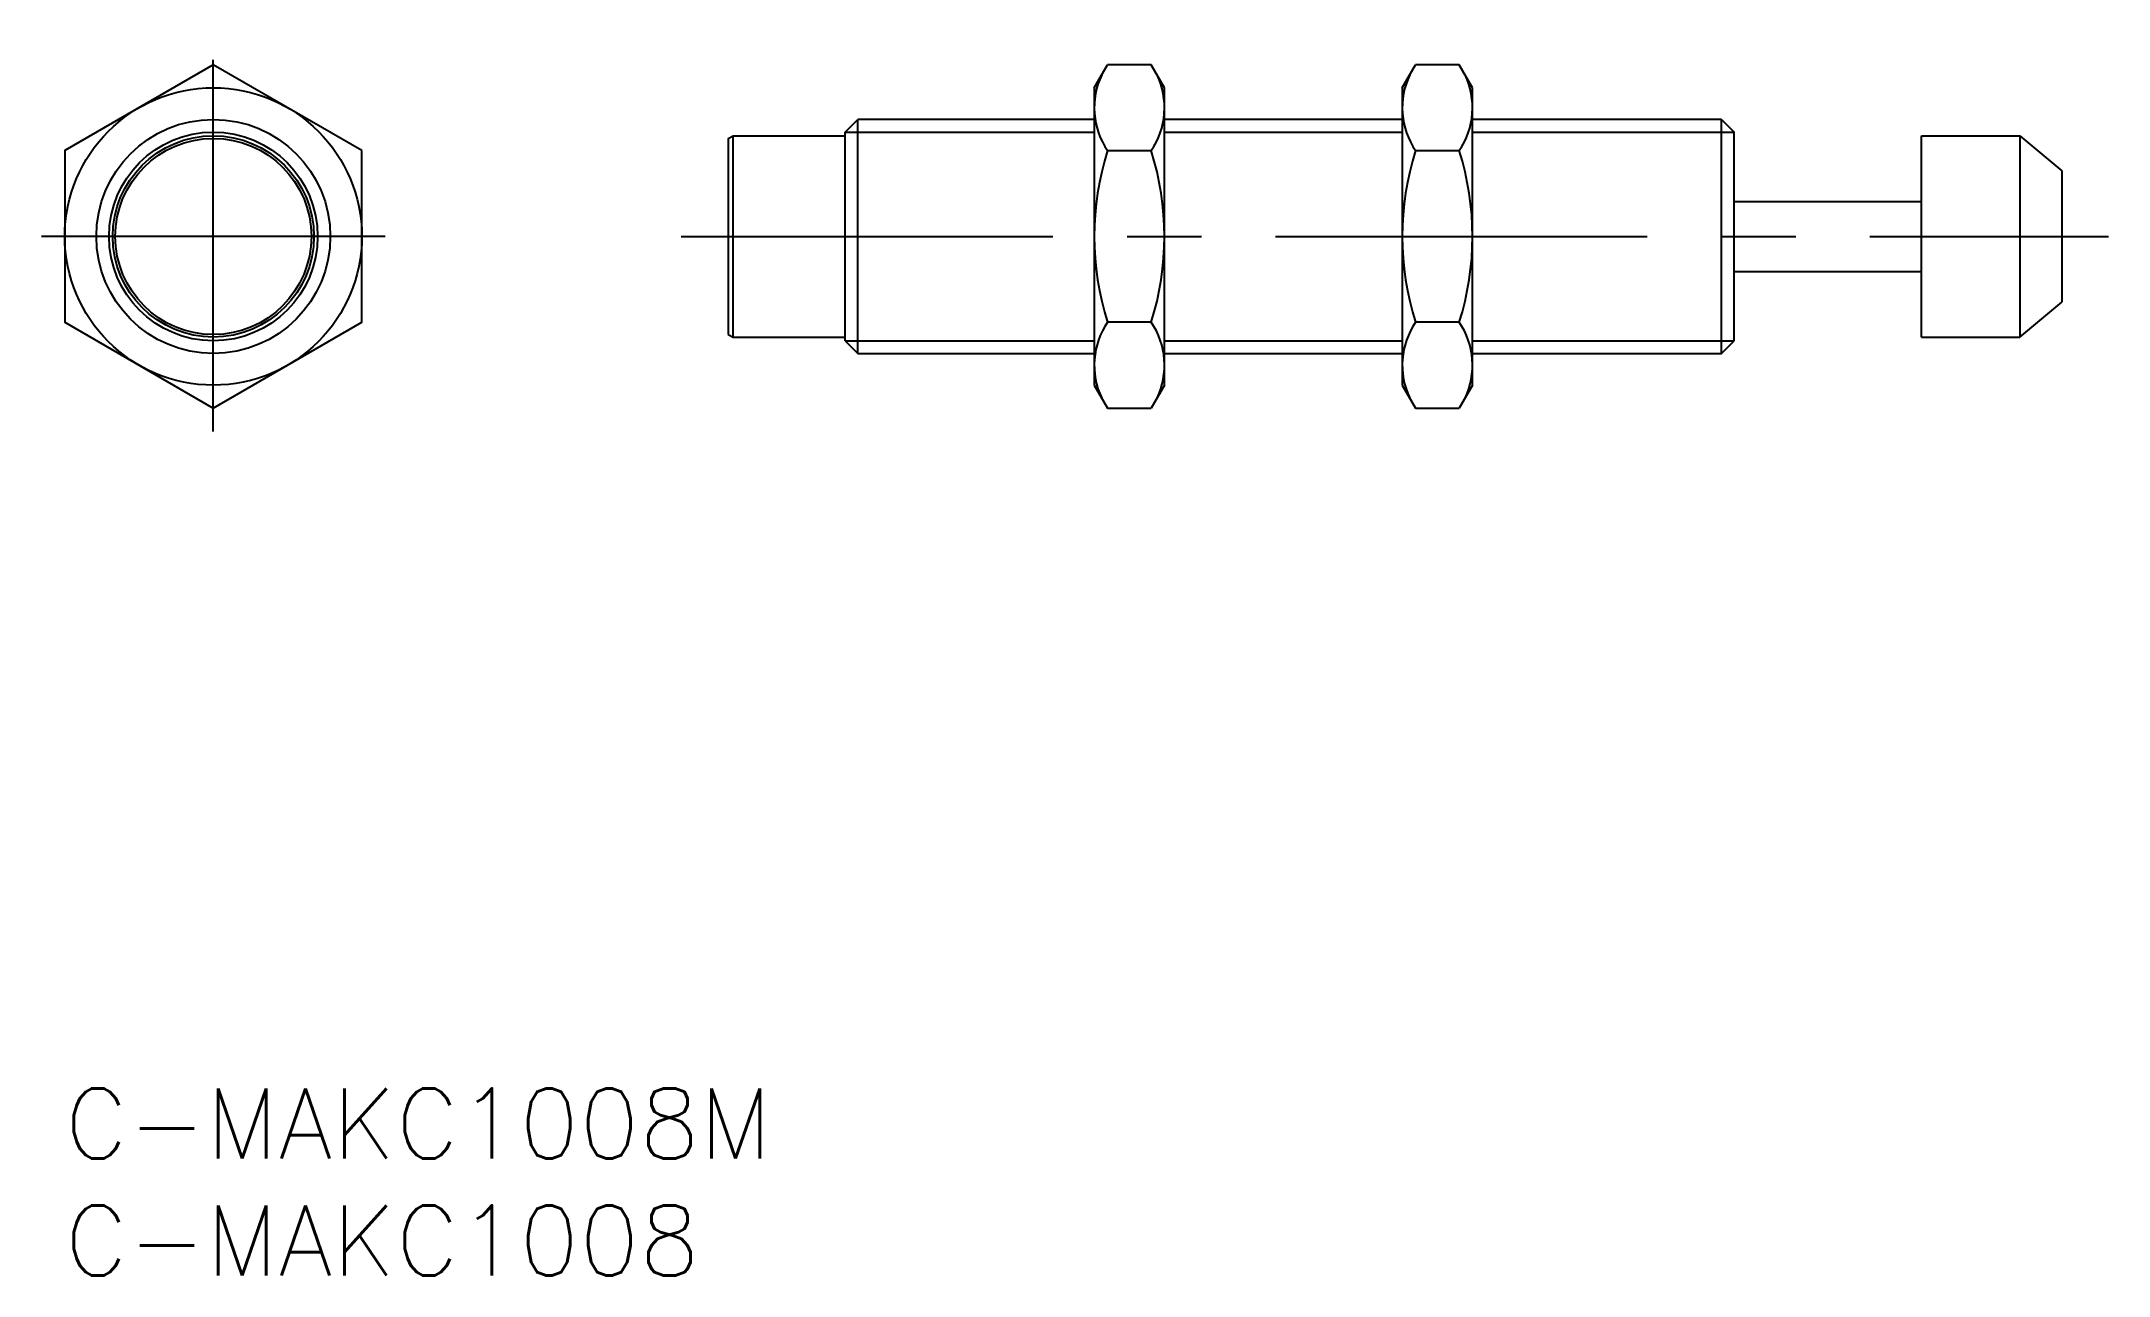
# Model space of a CAD drawing. Extents: x -1 to 87.3, y -8 to 44.7.
import ezdxf

# ---------------------------------------------------------------- set-up
doc = ezdxf.new("R2010")
doc.units = 0
doc.header["$LTSCALE"] = 0.5
doc.linetypes.add('CENTER', pattern=[50.8, 31.75, -6.35, 6.35, -6.35])
doc.layers.get('0').update_dxf_attribs({"linetype": 'CONTINUOUS'})
doc.layers.add('CENTER', color=1, linetype='CENTER')
doc.styles.get("Standard").update_dxf_attribs({"font": 'txt.shx', "height": 3, "bigfont": 'bigfont.shx'})

# ---------------------------------------------------------------- blocks, each defined once
blk = doc.blocks.new('*U21')
at = {"color": 7, "linetype": 'CONTINUOUS'}
blk.add_text('C-MAKC1008M', height=3, dxfattribs=at).set_placement((0, -3))
blk = doc.blocks.new('*U22')
at = {"color": 7, "linetype": 'CONTINUOUS'}
blk.add_text('C-MAKC1008', height=3, dxfattribs=at).set_placement((0, -8))

msp = doc.modelspace()

# ---------------------------------------------------------------- linework, layer by layer
at = {"color": 7, "linetype": 'CONTINUOUS'}
for p, q in [((43.999, 42.736, 0.089), (44.566, 43.719, 0.089)), ((46.431, 43.719, 0.089), (44.566, 43.719, 0.089)), ((46.999, 42.736, 0.089), (46.431, 43.719, 0.089)), ((57.163, 42.736, 0.089), (57.73, 43.719, 0.089)), ((59.596, 43.719, 0.089), (57.73, 43.719, 0.089)), ((60.163, 42.736, 0.089), (59.596, 43.719, 0.089)), ((43.999, 42.736, 0.089), (43.999, 30.036, 0.089)), ((46.999, 30.036, 0.089), (46.999, 42.736, 0.089)), ((57.163, 42.736, 0.089), (57.163, 30.036, 0.089)), ((60.163, 30.036, 0.089), (60.163, 42.736, 0.089)), ((28.35, 40.576, 0.365), (28.569, 40.686, 0.365)), ((28.569, 40.686, 0.365), (33.35, 40.686, -0.228)), ((28.569, 32.086, 0.401), (28.569, 40.686, 0.365)), ((33.35, 40.845, -0.238), (33.891, 41.386, -0.272)), ((33.35, 31.928, 0.33), (33.35, 40.845, -0.238)), ((33.891, 31.386, 0.365), (33.891, 41.386, -0.272)), ((43.999, 41.386, -0.1), (33.891, 41.386, -0.272)), ((57.163, 41.386, 0.123), (46.999, 41.386, -0.049)), ((70.808, 41.386, 0.356), (60.163, 41.386, 0.175)), ((70.808, 31.386, 0.365), (70.808, 41.386, 0.365)), ((70.808, 41.386, 0.365), (71.35, 40.845, 0.365)), ((71.35, 31.928, 0.365), (71.35, 40.845, 0.365)), ((79.35, 40.686, 0.365), (83.55, 40.686, 0.365)), ((79.35, 32.086, 0.365), (79.35, 40.686, 0.365)), ((83.55, 40.686, 0.365), (85.35, 39.186, 0.365)), ((83.55, 40.686, 0.365), (83.55, 32.086, 0.365)), ((28.35, 40.576, -0.221), (28.35, 32.196, 0.401)), ((44.566, 40.053, 0.089), (46.431, 40.053, 0.089)), ((57.73, 40.053, 0.089), (59.596, 40.053, 0.089)), ((85.35, 39.186, 0.365), (85.35, 33.586, 0.365)), ((71.35, 37.886, 0.162), (79.35, 37.886, 0.398)), ((71.35, 34.886, 0.365), (79.35, 34.886, 0.365)), ((83.55, 32.086, 0.365), (85.35, 33.586, 0.365)), ((46.431, 32.72, 0.089), (44.566, 32.72, 0.089)), ((59.596, 32.72, 0.089), (57.73, 32.72, 0.089)), ((28.35, 32.196, 0.401), (28.569, 32.086, 0.401)), ((28.569, 32.086, 0.365), (33.35, 32.086, 0.32)), ((33.35, 31.928, 0.33), (33.891, 31.386, 0.365)), ((70.808, 31.386, 0.365), (71.35, 31.928, 0.365)), ((79.35, 32.086, 0.365), (83.55, 32.086, 0.365)), ((33.891, 31.386, 0.365), (43.999, 31.386, 0.365)), ((46.999, 31.386, 0.365), (57.163, 31.386, 0.365)), ((60.163, 31.386, 0.365), (70.808, 31.386, 0.365)), ((43.999, 30.036, 0.089), (44.566, 29.054, 0.089)), ((46.999, 30.036, 0.089), (46.431, 29.054, 0.089)), ((57.163, 30.036, 0.089), (57.73, 29.054, 0.089)), ((60.163, 30.036, 0.089), (59.596, 29.054, 0.089)), ((44.566, 29.054, 0.089), (46.431, 29.054, 0.089)), ((57.73, 29.054, 0.089), (59.596, 29.054, 0.089))]:
    msp.add_line(p, q, dxfattribs=at)
at = {"color": 3, "linetype": 'CONTINUOUS'}
for p, q in [((33.35, 40.845, -0.238), (43.999, 40.845, -0.069)), ((46.999, 40.845, -0.021), (57.163, 40.845, 0.14)), ((60.163, 40.845, 0.187), (71.35, 40.845, 0.365)), ((33.35, 31.928, 0.33), (43.999, 31.928, 0.34)), ((46.999, 31.928, 0.343), (57.163, 31.928, 0.352)), ((60.163, 31.928, 0.355), (71.35, 31.928, 0.365))]:
    msp.add_line(p, q, dxfattribs=at)
at = {"color": 7, "linetype": 'CONTINUOUS'}
msp.add_lwpolyline([(12.7, 40.053), (6.35, 43.719), (0, 40.053), (0, 32.72), (6.35, 29.054), (12.7, 32.72)], close=True, dxfattribs=at)
for radius in [6.35, 5, 4.3, 4.19]:
    msp.add_circle((6.35, 36.386), radius, dxfattribs=at)
at = {"color": 3, "linetype": 'CONTINUOUS'}
msp.add_circle((6.35, 36.386), 4.458, dxfattribs=at)
at = {"color": 7, "linetype": 'CONTINUOUS'}
for centre, radius, start, end in [((47.244, 41.886, 0.089), 3.246, 154.38425, 214.38425), ((43.753, 41.886, 0.089), 3.246, 325.61575, 25.61575), ((60.409, 41.886, 0.089), 3.246, 154.38425, 214.38425), ((56.917, 41.886, 0.089), 3.246, 325.61575, 25.61575), ((56.131, 36.386, 0.089), 12.133, 162.41205, 197.58795), ((34.866, 36.386, 0.089), 12.133, 342.41205, 17.58795), ((69.296, 36.386, 0.089), 12.133, 162.41205, 197.58795), ((48.03, 36.386, 0.089), 12.133, 342.41205, 17.58795), ((47.244, 30.887, 0.089), 3.246, 145.61575, 205.61575), ((43.753, 30.887, 0.089), 3.246, 334.38425, 34.38425), ((60.409, 30.887, 0.089), 3.246, 145.61575, 205.61575), ((56.917, 30.887, 0.089), 3.246, 334.38425, 34.38425)]:
    msp.add_arc(centre, radius, start, end, dxfattribs=at)
at = {"layer": 'CENTER', "color": 1, "linetype": 'CENTER'}
for p, q in [((6.35, 28.054), (6.35, 44.719)), ((13.7, 36.386), (-1, 36.386)), ((26.35, 36.386, 0.09), (87.35, 36.386, 0.365))]:
    msp.add_line(p, q, dxfattribs=at)

# ---------------------------------------------------------------- block references
at = {"color": 7, "linetype": 'CONTINUOUS'}
for name in ['*U21', '*U22']:
    msp.add_blockref(name, (0, 0), dxfattribs=at)

doc.saveas('drawing.dxf')
